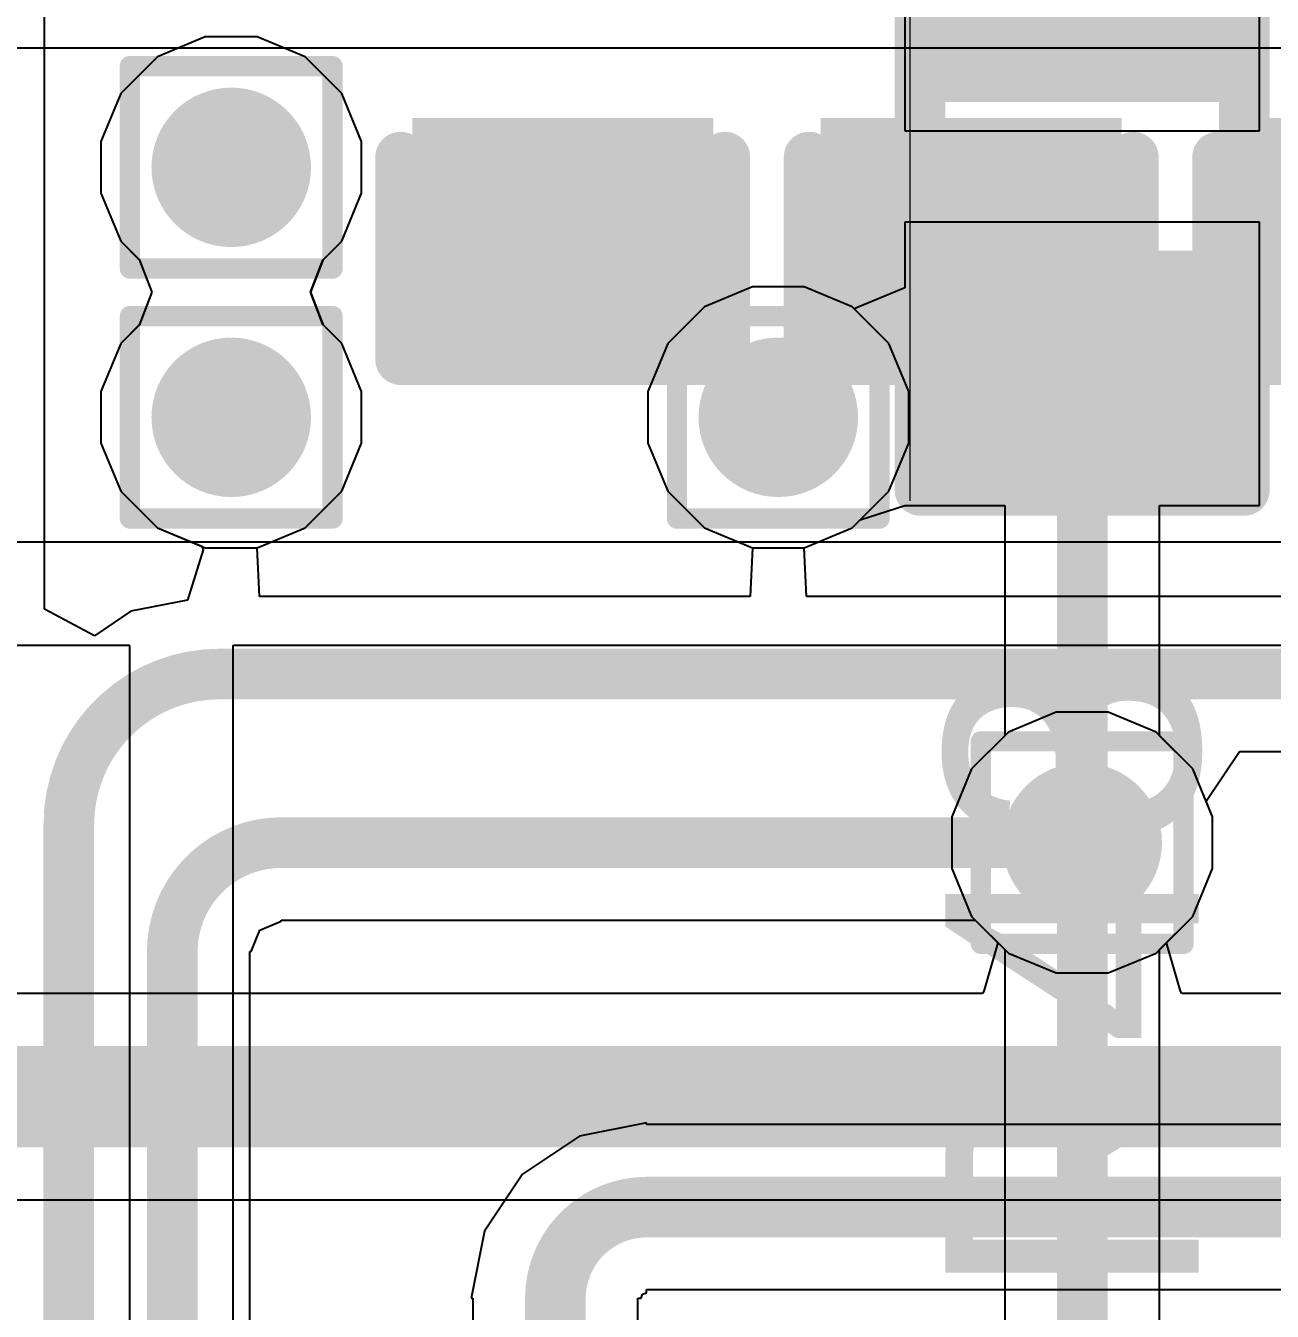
# Model space of a CAD drawing. Header units: inches. Extents: x -12 to 5355, y -7 to 5366.
# Drawn here: x 16.02 to 19.146, y 29.05 to 32.275 of the extents above; entities that cross this region are included whole.
import ezdxf

# ---------------------------------------------------------------- set-up
doc = ezdxf.new("R2010")
doc.units = ezdxf.units.IN
for name, color, linetype in [('BOTTOM LAYER', 5, 'Continuous'), ('Bottom Overlay', 54, 'Continuous'), ('Bottom Paste', 16, 'Continuous'), ('Bottom Solder', 6, 'Continuous'), ('Drill Drawing', 1, 'Continuous'), ('GROUND1', 16, 'Continuous'), ('GROUND2', 156, 'Continuous'), ('POWER', 76, 'Continuous'), ('SIGNAL', 90, 'Continuous'), ('TOP LAYER', 1, 'Continuous'), ('Top Overlay', 2, 'Continuous'), ('Top Paste', 8, 'Continuous'), ('Top Solder', 216, 'Continuous'), ('Via Holes', 16, 'Continuous')]:
    doc.layers.add(name, color=color, linetype=linetype)
doc.styles.add('Arial', font='', dxfattribs={"height": 0.2})
doc.styles.get('Arial').set_extended_font_data('Arial')

# ---------------------------------------------------------------- blocks, each defined once
blk = doc.blocks.new('R___0402_19')
at = {"layer": 'TOP LAYER'}
for points in [[(-0.6985, -0.3175), (-0.6985, 0.3175), (-0.2413, 0.3175), (-0.2413, -0.3175)], [(0.2413, -0.3175), (0.2413, 0.3175), (0.6985, 0.3175), (0.6985, -0.3175)]]:
    blk.add_hatch(color=1, dxfattribs=at).paths.add_polyline_path(points)
at = {"layer": 'Top Paste'}
for points in [[(-0.6985, -0.3175), (-0.6985, 0.3175), (-0.2413, 0.3175), (-0.2413, -0.3175)], [(0.2413, -0.3175), (0.2413, 0.3175), (0.6985, 0.3175), (0.6985, -0.3175)]]:
    blk.add_hatch(color=8, dxfattribs=at).paths.add_polyline_path(points)
at = {"layer": 'Top Solder'}
for points in [[(-0.7535, -0.3725), (-0.7535, 0.3725), (-0.1863, 0.3725), (-0.1863, -0.3725)], [(0.1863, -0.3725), (0.1863, 0.3725), (0.7535, 0.3725), (0.7535, -0.3725)]]:
    blk.add_hatch(color=216, dxfattribs=at).paths.add_polyline_path(points)
at = {"layer": 'Top Overlay'}
for points in [[(0.7874, 0.4064, 0.127, 0.127, 0), (-0.7874, 0.4064, 0.127, 0.127, 0)], [(-0.7874, -0.4064, 0.127, 0.127, 0), (-0.7874, 0.4064, 0.127, 0.127, 0)], [(0.7874, -0.4064, 0.127, 0.127, 0), (0.7874, 0.4064, 0.127, 0.127, 0)], [(0.7874, -0.4064, 0.127, 0.127, 0), (-0.7874, -0.4064, 0.127, 0.127, 0)], [(0.8128, -0.4318, 0.00323, 0.00323, 0), (-0.8128, -0.4318, 0.00323, 0.00323, 0)]]:
    blk.add_lwpolyline(points, format="xyseb", dxfattribs=at)
for points in [[(-0.8192, 0.4064, 0.0635, 0.0635, 1), (-0.7557, 0.4064, 0.0635, 0.0635, 1)], [(-0.8192, 0.4064, 0.0635, 0.0635, 1), (-0.7557, 0.4064, 0.0635, 0.0635, 1)], [(0.7556, 0.4064, 0.0635, 0.0635, 1), (0.8191, 0.4064, 0.0635, 0.0635, 1)], [(0.7556, 0.4064, 0.0635, 0.0635, 1), (0.8191, 0.4064, 0.0635, 0.0635, 1)], [(-0.8191, -0.4064, 0.0635, 0.0635, 1), (-0.7556, -0.4064, 0.0635, 0.0635, 1)], [(-0.8191, -0.4064, 0.0635, 0.0635, 1), (-0.7556, -0.4064, 0.0635, 0.0635, 1)], [(0.7556, -0.4064, 0.0635, 0.0635, 1), (0.8191, -0.4064, 0.0635, 0.0635, 1)], [(0.7556, -0.4064, 0.0635, 0.0635, 1), (0.8191, -0.4064, 0.0635, 0.0635, 1)], [(-0.8136, -0.4318, 0.00161, 0.00161, 1), (-0.812, -0.4318, 0.00161, 0.00161, 1)], [(0.812, -0.4318, 0.00161, 0.00161, 1), (0.8136, -0.4318, 0.00161, 0.00161, 1)]]:
    blk.add_lwpolyline(points, format="xyseb", close=True, dxfattribs=at)
blk = doc.blocks.new('C___0402_B_60')
at = {"layer": 'BOTTOM LAYER'}
for points in [[(-0.2413, 0.3175), (-0.2413, -0.3175), (-0.6985, -0.3175), (-0.6985, 0.3175)], [(0.6985, 0.3175), (0.6985, -0.3175), (0.2413, -0.3175), (0.2413, 0.3175)]]:
    blk.add_hatch(color=5, dxfattribs=at).paths.add_polyline_path(points)
at = {"layer": 'Bottom Paste'}
for points in [[(-0.2413, 0.3175), (-0.2413, -0.3175), (-0.6985, -0.3175), (-0.6985, 0.3175)], [(0.6985, 0.3175), (0.6985, -0.3175), (0.2413, -0.3175), (0.2413, 0.3175)]]:
    blk.add_hatch(color=16, dxfattribs=at).paths.add_polyline_path(points)
at = {"layer": 'Bottom Solder'}
for points in [[(-0.1813, 0.3775), (-0.1813, -0.3775), (-0.7585, -0.3775), (-0.7585, 0.3775)], [(0.7585, 0.3775), (0.7585, -0.3775), (0.1813, -0.3775), (0.1813, 0.3775)]]:
    blk.add_hatch(color=6, dxfattribs=at).paths.add_polyline_path(points)
at = {"layer": 'Bottom Overlay'}
for points in [[(-0.7874, 0.4064, 0.127, 0.127, 0), (-0.2794, 0.4064, 0.127, 0.127, 0)], [(-0.7874, -0.4064, 0.127, 0.127, 0), (-0.7874, 0.4064, 0.127, 0.127, 0)], [(0.7874, 0.4064, 0.127, 0.127, 0), (0.2794, 0.4064, 0.127, 0.127, 0)], [(0.7874, -0.4064, 0.127, 0.127, 0), (0.7874, 0.4064, 0.127, 0.127, 0)], [(-0.2794, -0.4064, 0.127, 0.127, 0), (-0.7874, -0.4064, 0.127, 0.127, 0)], [(0.2794, -0.4064, 0.127, 0.127, 0), (0.7874, -0.4064, 0.127, 0.127, 0)]]:
    blk.add_lwpolyline(points, format="xyseb", dxfattribs=at)
for points in [[(-0.8191, 0.4064, 0.0635, 0.0635, 1), (-0.7556, 0.4064, 0.0635, 0.0635, 1)], [(-0.8191, 0.4064, 0.0635, 0.0635, 1), (-0.7556, 0.4064, 0.0635, 0.0635, 1)], [(-0.3112, 0.4064, 0.0635, 0.0635, 1), (-0.2477, 0.4064, 0.0635, 0.0635, 1)], [(0.2477, 0.4064, 0.0635, 0.0635, 1), (0.3112, 0.4064, 0.0635, 0.0635, 1)], [(0.7556, 0.4064, 0.0635, 0.0635, 1), (0.8191, 0.4064, 0.0635, 0.0635, 1)], [(0.7556, 0.4064, 0.0635, 0.0635, 1), (0.8191, 0.4064, 0.0635, 0.0635, 1)], [(-0.8191, -0.4064, 0.0635, 0.0635, 1), (-0.7556, -0.4064, 0.0635, 0.0635, 1)], [(-0.8191, -0.4064, 0.0635, 0.0635, 1), (-0.7556, -0.4064, 0.0635, 0.0635, 1)], [(-0.3112, -0.4064, 0.0635, 0.0635, 1), (-0.2477, -0.4064, 0.0635, 0.0635, 1)], [(0.2477, -0.4064, 0.0635, 0.0635, 1), (0.3112, -0.4064, 0.0635, 0.0635, 1)], [(0.7556, -0.4064, 0.0635, 0.0635, 1), (0.8191, -0.4064, 0.0635, 0.0635, 1)], [(0.7556, -0.4064, 0.0635, 0.0635, 1), (0.8191, -0.4064, 0.0635, 0.0635, 1)]]:
    blk.add_lwpolyline(points, format="xyseb", close=True, dxfattribs=at)
blk = doc.blocks.new('C___0402_B_81')
at = {"layer": 'BOTTOM LAYER'}
for points in [[(-0.2413, 0.3175), (-0.2413, -0.3175), (-0.6985, -0.3175), (-0.6985, 0.3175)], [(0.6985, 0.3175), (0.6985, -0.3175), (0.2413, -0.3175), (0.2413, 0.3175)]]:
    blk.add_hatch(color=5, dxfattribs=at).paths.add_polyline_path(points)
at = {"layer": 'Bottom Paste'}
for points in [[(-0.2413, 0.3175), (-0.2413, -0.3175), (-0.6985, -0.3175), (-0.6985, 0.3175)], [(0.6985, 0.3175), (0.6985, -0.3175), (0.2413, -0.3175), (0.2413, 0.3175)]]:
    blk.add_hatch(color=16, dxfattribs=at).paths.add_polyline_path(points)
at = {"layer": 'Bottom Solder'}
for points in [[(-0.1813, 0.3775), (-0.1813, -0.3775), (-0.7585, -0.3775), (-0.7585, 0.3775)], [(0.7585, 0.3775), (0.7585, -0.3775), (0.1813, -0.3775), (0.1813, 0.3775)]]:
    blk.add_hatch(color=6, dxfattribs=at).paths.add_polyline_path(points)
at = {"layer": 'Bottom Overlay'}
for points in [[(-0.7874, -0.4064, 0.127, 0.127, 0), (-0.7874, 0.4064, 0.127, 0.127, 0)], [(-0.2794, 0.4064, 0.127, 0.127, 0), (-0.7874, 0.4064, 0.127, 0.127, 0)], [(0.2794, 0.4064, 0.127, 0.127, 0), (0.7874, 0.4064, 0.127, 0.127, 0)], [(0.7874, -0.4064, 0.127, 0.127, 0), (0.7874, 0.4064, 0.127, 0.127, 0)], [(-0.7874, -0.4064, 0.127, 0.127, 0), (-0.2794, -0.4064, 0.127, 0.127, 0)], [(0.7874, -0.4064, 0.127, 0.127, 0), (0.2794, -0.4064, 0.127, 0.127, 0)]]:
    blk.add_lwpolyline(points, format="xyseb", dxfattribs=at)
for points in [[(-0.8191, 0.4064, 0.0635, 0.0635, 1), (-0.7556, 0.4064, 0.0635, 0.0635, 1)], [(-0.8191, 0.4064, 0.0635, 0.0635, 1), (-0.7556, 0.4064, 0.0635, 0.0635, 1)], [(-0.3111, 0.4064, 0.0635, 0.0635, 1), (-0.2476, 0.4064, 0.0635, 0.0635, 1)], [(0.2476, 0.4064, 0.0635, 0.0635, 1), (0.3111, 0.4064, 0.0635, 0.0635, 1)], [(0.7556, 0.4064, 0.0635, 0.0635, 1), (0.8191, 0.4064, 0.0635, 0.0635, 1)], [(0.7556, 0.4064, 0.0635, 0.0635, 1), (0.8191, 0.4064, 0.0635, 0.0635, 1)], [(-0.8192, -0.4064, 0.0635, 0.0635, 1), (-0.7557, -0.4064, 0.0635, 0.0635, 1)], [(-0.8192, -0.4064, 0.0635, 0.0635, 1), (-0.7557, -0.4064, 0.0635, 0.0635, 1)], [(-0.3112, -0.4064, 0.0635, 0.0635, 1), (-0.2477, -0.4064, 0.0635, 0.0635, 1)], [(0.2477, -0.4064, 0.0635, 0.0635, 1), (0.3111, -0.4064, 0.0635, 0.0635, 1)], [(0.7557, -0.4064, 0.0635, 0.0635, 1), (0.8192, -0.4064, 0.0635, 0.0635, 1)], [(0.7557, -0.4064, 0.0635, 0.0635, 1), (0.8192, -0.4064, 0.0635, 0.0635, 1)]]:
    blk.add_lwpolyline(points, format="xyseb", close=True, dxfattribs=at)
blk = doc.blocks.new('C___0402_B_82')
at = {"layer": 'BOTTOM LAYER'}
for points in [[(-0.2413, 0.3175), (-0.2413, -0.3175), (-0.6985, -0.3175), (-0.6985, 0.3175)], [(0.6985, 0.3175), (0.6985, -0.3175), (0.2413, -0.3175), (0.2413, 0.3175)]]:
    blk.add_hatch(color=5, dxfattribs=at).paths.add_polyline_path(points)
at = {"layer": 'Bottom Paste'}
for points in [[(-0.2413, 0.3175), (-0.2413, -0.3175), (-0.6985, -0.3175), (-0.6985, 0.3175)], [(0.6985, 0.3175), (0.6985, -0.3175), (0.2413, -0.3175), (0.2413, 0.3175)]]:
    blk.add_hatch(color=16, dxfattribs=at).paths.add_polyline_path(points)
at = {"layer": 'Bottom Solder'}
for points in [[(-0.1813, 0.3775), (-0.1813, -0.3775), (-0.7585, -0.3775), (-0.7585, 0.3775)], [(0.7585, 0.3775), (0.7585, -0.3775), (0.1813, -0.3775), (0.1813, 0.3775)]]:
    blk.add_hatch(color=6, dxfattribs=at).paths.add_polyline_path(points)
at = {"layer": 'Bottom Overlay'}
for points in [[(-0.7874, -0.4064, 0.127, 0.127, 0), (-0.7874, 0.4064, 0.127, 0.127, 0)], [(-0.2794, 0.4064, 0.127, 0.127, 0), (-0.7874, 0.4064, 0.127, 0.127, 0)], [(0.7874, 0.4064, 0.127, 0.127, 0), (0.2794, 0.4064, 0.127, 0.127, 0)], [(0.7874, -0.4064, 0.127, 0.127, 0), (0.7874, 0.4064, 0.127, 0.127, 0)], [(-0.2794, -0.4064, 0.127, 0.127, 0), (-0.7874, -0.4064, 0.127, 0.127, 0)], [(0.7874, -0.4064, 0.127, 0.127, 0), (0.2794, -0.4064, 0.127, 0.127, 0)]]:
    blk.add_lwpolyline(points, format="xyseb", dxfattribs=at)
for points in [[(-0.8191, 0.4064, 0.0635, 0.0635, 1), (-0.7556, 0.4064, 0.0635, 0.0635, 1)], [(-0.8191, 0.4064, 0.0635, 0.0635, 1), (-0.7556, 0.4064, 0.0635, 0.0635, 1)], [(-0.3112, 0.4064, 0.0635, 0.0635, 1), (-0.2477, 0.4064, 0.0635, 0.0635, 1)], [(0.2477, 0.4064, 0.0635, 0.0635, 1), (0.3111, 0.4064, 0.0635, 0.0635, 1)], [(0.7556, 0.4064, 0.0635, 0.0635, 1), (0.8191, 0.4064, 0.0635, 0.0635, 1)], [(0.7556, 0.4064, 0.0635, 0.0635, 1), (0.8191, 0.4064, 0.0635, 0.0635, 1)], [(-0.8192, -0.4064, 0.0635, 0.0635, 1), (-0.7557, -0.4064, 0.0635, 0.0635, 1)], [(-0.8192, -0.4064, 0.0635, 0.0635, 1), (-0.7557, -0.4064, 0.0635, 0.0635, 1)], [(-0.3112, -0.4064, 0.0635, 0.0635, 1), (-0.2477, -0.4064, 0.0635, 0.0635, 1)], [(0.2477, -0.4064, 0.0635, 0.0635, 1), (0.3111, -0.4064, 0.0635, 0.0635, 1)], [(0.7557, -0.4064, 0.0635, 0.0635, 1), (0.8192, -0.4064, 0.0635, 0.0635, 1)], [(0.7557, -0.4064, 0.0635, 0.0635, 1), (0.8192, -0.4064, 0.0635, 0.0635, 1)]]:
    blk.add_lwpolyline(points, format="xyseb", close=True, dxfattribs=at)

msp = doc.modelspace()

# ---------------------------------------------------------------- hatches: boundary and pattern name
at = {"layer": 'BOTTOM LAYER'}
h = msp.add_hatch(color=5, dxfattribs=at)
edge = h.paths.add_edge_path()
edge.add_arc((16.5354, 31.9198), 0.2, 0, 360)
h = msp.add_hatch(color=5, dxfattribs=at)
edge = h.paths.add_edge_path()
edge.add_arc((16.5354, 31.2928), 0.2, 0, 360)
h = msp.add_hatch(color=5, dxfattribs=at)
edge = h.paths.add_edge_path()
edge.add_arc((17.907, 31.2928), 0.2, 0, 360)
h = msp.add_hatch(color=5, dxfattribs=at)
edge = h.paths.add_edge_path()
edge.add_arc((18.669, 30.226), 0.2, 0, 360)
at = {"layer": 'GROUND1'}
h = msp.add_hatch(color=16, dxfattribs=at)
edge = h.paths.add_edge_path()
edge.add_arc((16.5354, 31.9198), 0.2, 0, 360)
h = msp.add_hatch(color=16, dxfattribs=at)
edge = h.paths.add_edge_path()
edge.add_arc((16.5354, 31.2928), 0.2, 0, 360)
h = msp.add_hatch(color=16, dxfattribs=at)
edge = h.paths.add_edge_path()
edge.add_arc((17.907, 31.2928), 0.2, 0, 360)
h = msp.add_hatch(color=16, dxfattribs=at)
edge = h.paths.add_edge_path()
edge.add_arc((18.669, 30.226), 0.2, 0, 360)
at = {"layer": 'GROUND2'}
h = msp.add_hatch(color=156, dxfattribs=at)
edge = h.paths.add_edge_path()
edge.add_arc((16.5354, 31.9198), 0.2, 0, 360)
h = msp.add_hatch(color=156, dxfattribs=at)
edge = h.paths.add_edge_path()
edge.add_arc((16.5354, 31.2928), 0.2, 0, 360)
h = msp.add_hatch(color=156, dxfattribs=at)
edge = h.paths.add_edge_path()
edge.add_arc((17.907, 31.2928), 0.2, 0, 360)
h = msp.add_hatch(color=156, dxfattribs=at)
edge = h.paths.add_edge_path()
edge.add_arc((18.669, 30.226), 0.2, 0, 360)
at = {"layer": 'POWER'}
h = msp.add_hatch(color=76, dxfattribs=at)
edge = h.paths.add_edge_path()
edge.add_arc((16.5354, 31.9198), 0.2, 0, 360)
h = msp.add_hatch(color=76, dxfattribs=at)
edge = h.paths.add_edge_path()
edge.add_arc((16.5354, 31.2928), 0.2, 0, 360)
h = msp.add_hatch(color=76, dxfattribs=at)
edge = h.paths.add_edge_path()
edge.add_arc((17.907, 31.2928), 0.2, 0, 360)
h = msp.add_hatch(color=76, dxfattribs=at)
edge = h.paths.add_edge_path()
edge.add_arc((18.669, 30.226), 0.2, 0, 360)
at = {"layer": 'SIGNAL'}
h = msp.add_hatch(color=90, dxfattribs=at)
edge = h.paths.add_edge_path()
edge.add_arc((16.5354, 31.9198), 0.2, 0, 360)
h = msp.add_hatch(color=90, dxfattribs=at)
edge = h.paths.add_edge_path()
edge.add_arc((16.5354, 31.2928), 0.2, 0, 360)
h = msp.add_hatch(color=90, dxfattribs=at)
edge = h.paths.add_edge_path()
edge.add_arc((17.907, 31.2928), 0.2, 0, 360)
h = msp.add_hatch(color=90, dxfattribs=at)
edge = h.paths.add_edge_path()
edge.add_arc((18.669, 30.226), 0.2, 0, 360)
at = {"layer": 'TOP LAYER'}
h = msp.add_hatch(color=1, dxfattribs=at)
edge = h.paths.add_edge_path()
edge.add_arc((16.5354, 31.9198), 0.2, 0, 360)
h = msp.add_hatch(color=1, dxfattribs=at)
edge = h.paths.add_edge_path()
edge.add_arc((16.5354, 31.2928), 0.2, 0, 360)
h = msp.add_hatch(color=1, dxfattribs=at)
edge = h.paths.add_edge_path()
edge.add_arc((17.907, 31.2928), 0.2, 0, 360)
h = msp.add_hatch(color=1, dxfattribs=at)
edge = h.paths.add_edge_path()
edge.add_arc((18.669, 30.226), 0.2, 0, 360)
at = {"layer": 'Via Holes'}
h = msp.add_hatch(color=7, dxfattribs=at)
edge = h.paths.add_edge_path()
edge.add_arc((16.5354, 31.9198), 0.1, 0, 360)
h = msp.add_hatch(color=7, dxfattribs=at)
edge = h.paths.add_edge_path()
edge.add_arc((16.5354, 31.2928), 0.1, 0, 360)
h = msp.add_hatch(color=7, dxfattribs=at)
edge = h.paths.add_edge_path()
edge.add_arc((17.907, 31.2928), 0.1, 0, 360)
h = msp.add_hatch(color=7, dxfattribs=at)
edge = h.paths.add_edge_path()
edge.add_arc((18.669, 30.226), 0.1, 0, 360)

# ---------------------------------------------------------------- linework, layer by layer
at = {"layer": 'BOTTOM LAYER'}
for p, q in [((15.324, 32.22), (22.352, 32.22)), ((22.352, 30.98), (15.324, 30.98)), ((16.2814, 30.72), (15.324, 30.72)), ((16.2814, 24.9936), (16.2814, 30.72)), ((16.5404, 30.72), (16.5412, 30.721)), ((16.5404, 24.9936), (16.5404, 30.72)), ((16.5412, 30.721), (19.2158, 30.721)), ((18.604, 30.553), (18.4838, 30.5032)), ((18.734, 30.553), (18.604, 30.553)), ((18.8542, 30.5032), (18.734, 30.553)), ((18.4838, 30.5032), (18.3918, 30.4112)), ((18.9462, 30.4112), (18.8542, 30.5032)), ((18.3918, 30.4112), (18.342, 30.291)), ((18.996, 30.291), (18.9462, 30.4112)), ((18.342, 30.291), (18.342, 30.161)), ((18.996, 30.161), (18.996, 30.291)), ((18.342, 30.161), (18.3918, 30.0408)), ((18.9462, 30.0408), (18.996, 30.161)), ((18.3918, 30.0408), (18.4838, 29.9488)), ((18.8542, 29.9488), (18.9462, 30.0408)), ((18.4838, 29.9488), (18.604, 29.899)), ((18.734, 29.899), (18.8542, 29.9488)), ((18.604, 29.899), (18.734, 29.899)), ((17.5768, 29.5231), (17.4084, 29.4896)), ((17.5768, 29.5186), (17.5768, 29.5231)), ((25.6794, 29.5186), (17.5768, 29.5186)), ((17.4084, 29.4896), (17.2656, 29.3942)), ((17.2656, 29.3942), (17.1702, 29.2514)), ((17.1702, 29.2514), (17.1367, 29.083)), ((17.5628, 29.083), (17.5669, 29.0929)), ((17.5669, 29.0929), (17.5768, 29.097)), ((17.5768, 29.097), (17.5768, 29.1046)), ((17.5768, 29.1046), (19.5936, 29.1046)), ((17.1367, 29.083), (17.1412, 29.083)), ((17.1412, 29.083), (17.1412, 26.1381)), ((17.5552, 26.1381), (17.5552, 29.083)), ((17.5552, 29.083), (17.5628, 29.083))]:
    msp.add_line(p, q, dxfattribs=at)
for points in [[(17.3482, 29.083, 0.152, 0.152, -0.414214), (17.5768, 29.3116, 0.152, 0.152, 0)], [(17.5768, 29.3116, 0.152, 0.152, 0), (25.6794, 29.3116, 0.152, 0.152, 0)], [(17.3482, 25.8826, 0.152, 0.152, 0), (17.3482, 29.083, 0.152, 0.152, 0)]]:
    msp.add_lwpolyline(points, format="xyseb", dxfattribs=at)
for points in [[(17.5388, 29.3116, 0.076, 0.076, 1), (17.6148, 29.3116, 0.076, 0.076, 1)], [(17.5388, 29.3116, 0.076, 0.076, 1), (17.6148, 29.3116, 0.076, 0.076, 1)], [(17.3102, 29.083, 0.076, 0.076, 1), (17.3862, 29.083, 0.076, 0.076, 1)], [(17.3102, 29.083, 0.076, 0.076, 1), (17.3862, 29.083, 0.076, 0.076, 1)]]:
    msp.add_lwpolyline(points, format="xyseb", close=True, dxfattribs=at)
at = {"layer": 'Drill Drawing'}
for points in [[(16.2814, 32.1738, 0.0508, 0.0508, 0), (16.7894, 32.1738, 0.0508, 0.0508, 0)], [(16.2814, 31.6658, 0.0508, 0.0508, 0), (16.2814, 32.1738, 0.0508, 0.0508, 0)], [(16.7894, 31.6658, 0.0508, 0.0508, 0), (16.7894, 32.1738, 0.0508, 0.0508, 0)], [(16.2814, 31.6658, 0.0508, 0.0508, 0), (16.7894, 31.6658, 0.0508, 0.0508, 0)], [(16.2814, 31.5468, 0.0508, 0.0508, 0), (16.7894, 31.5468, 0.0508, 0.0508, 0)], [(16.2814, 31.0388, 0.0508, 0.0508, 0), (16.2814, 31.5468, 0.0508, 0.0508, 0)], [(16.7894, 31.0388, 0.0508, 0.0508, 0), (16.7894, 31.5468, 0.0508, 0.0508, 0)], [(17.653, 31.5468, 0.0508, 0.0508, 0), (18.161, 31.5468, 0.0508, 0.0508, 0)], [(17.653, 31.0388, 0.0508, 0.0508, 0), (17.653, 31.5468, 0.0508, 0.0508, 0)], [(18.161, 31.0388, 0.0508, 0.0508, 0), (18.161, 31.5468, 0.0508, 0.0508, 0)], [(16.2814, 31.0388, 0.0508, 0.0508, 0), (16.7894, 31.0388, 0.0508, 0.0508, 0)], [(17.653, 31.0388, 0.0508, 0.0508, 0), (18.161, 31.0388, 0.0508, 0.0508, 0)], [(18.415, 30.48, 0.0508, 0.0508, 0), (18.923, 30.48, 0.0508, 0.0508, 0)], [(18.415, 29.972, 0.0508, 0.0508, 0), (18.415, 30.48, 0.0508, 0.0508, 0)], [(18.923, 29.972, 0.0508, 0.0508, 0), (18.923, 30.48, 0.0508, 0.0508, 0)], [(18.415, 29.972, 0.0508, 0.0508, 0), (18.923, 29.972, 0.0508, 0.0508, 0)]]:
    msp.add_lwpolyline(points, format="xyseb", dxfattribs=at)
for points in [[(16.2687, 32.1738, 0.0254, 0.0254, 1), (16.2941, 32.1738, 0.0254, 0.0254, 1)], [(16.2687, 32.1738, 0.0254, 0.0254, 1), (16.2941, 32.1738, 0.0254, 0.0254, 1)], [(16.7767, 32.1738, 0.0254, 0.0254, 1), (16.8021, 32.1738, 0.0254, 0.0254, 1)], [(16.7767, 32.1738, 0.0254, 0.0254, 1), (16.8021, 32.1738, 0.0254, 0.0254, 1)], [(16.2687, 31.6658, 0.0254, 0.0254, 1), (16.2941, 31.6658, 0.0254, 0.0254, 1)], [(16.2687, 31.6658, 0.0254, 0.0254, 1), (16.2941, 31.6658, 0.0254, 0.0254, 1)], [(16.7767, 31.6658, 0.0254, 0.0254, 1), (16.8021, 31.6658, 0.0254, 0.0254, 1)], [(16.7767, 31.6658, 0.0254, 0.0254, 1), (16.8021, 31.6658, 0.0254, 0.0254, 1)], [(16.2687, 31.5468, 0.0254, 0.0254, 1), (16.2941, 31.5468, 0.0254, 0.0254, 1)], [(16.2687, 31.5468, 0.0254, 0.0254, 1), (16.2941, 31.5468, 0.0254, 0.0254, 1)], [(16.7767, 31.5468, 0.0254, 0.0254, 1), (16.8021, 31.5468, 0.0254, 0.0254, 1)], [(16.7767, 31.5468, 0.0254, 0.0254, 1), (16.8021, 31.5468, 0.0254, 0.0254, 1)], [(17.6403, 31.5468, 0.0254, 0.0254, 1), (17.6657, 31.5468, 0.0254, 0.0254, 1)], [(17.6403, 31.5468, 0.0254, 0.0254, 1), (17.6657, 31.5468, 0.0254, 0.0254, 1)], [(18.1483, 31.5468, 0.0254, 0.0254, 1), (18.1737, 31.5468, 0.0254, 0.0254, 1)], [(18.1483, 31.5468, 0.0254, 0.0254, 1), (18.1737, 31.5468, 0.0254, 0.0254, 1)], [(16.2687, 31.0388, 0.0254, 0.0254, 1), (16.2941, 31.0388, 0.0254, 0.0254, 1)], [(16.2687, 31.0388, 0.0254, 0.0254, 1), (16.2941, 31.0388, 0.0254, 0.0254, 1)], [(16.7767, 31.0388, 0.0254, 0.0254, 1), (16.8021, 31.0388, 0.0254, 0.0254, 1)], [(16.7767, 31.0388, 0.0254, 0.0254, 1), (16.8021, 31.0388, 0.0254, 0.0254, 1)], [(17.6403, 31.0388, 0.0254, 0.0254, 1), (17.6657, 31.0388, 0.0254, 0.0254, 1)], [(17.6403, 31.0388, 0.0254, 0.0254, 1), (17.6657, 31.0388, 0.0254, 0.0254, 1)], [(18.1483, 31.0388, 0.0254, 0.0254, 1), (18.1737, 31.0388, 0.0254, 0.0254, 1)], [(18.1483, 31.0388, 0.0254, 0.0254, 1), (18.1737, 31.0388, 0.0254, 0.0254, 1)], [(18.4023, 30.48, 0.0254, 0.0254, 1), (18.4277, 30.48, 0.0254, 0.0254, 1)], [(18.4023, 30.48, 0.0254, 0.0254, 1), (18.4277, 30.48, 0.0254, 0.0254, 1)], [(18.9103, 30.48, 0.0254, 0.0254, 1), (18.9357, 30.48, 0.0254, 0.0254, 1)], [(18.9103, 30.48, 0.0254, 0.0254, 1), (18.9357, 30.48, 0.0254, 0.0254, 1)], [(18.4023, 29.972, 0.0254, 0.0254, 1), (18.4277, 29.972, 0.0254, 0.0254, 1)], [(18.4023, 29.972, 0.0254, 0.0254, 1), (18.4277, 29.972, 0.0254, 0.0254, 1)], [(18.9103, 29.972, 0.0254, 0.0254, 1), (18.9357, 29.972, 0.0254, 0.0254, 1)], [(18.9103, 29.972, 0.0254, 0.0254, 1), (18.9357, 29.972, 0.0254, 0.0254, 1)]]:
    msp.add_lwpolyline(points, format="xyseb", close=True, dxfattribs=at)
at = {"layer": 'GROUND1'}
for p, q in [((16.4704, 32.2468), (16.3502, 32.197)), ((16.6004, 32.2468), (16.4704, 32.2468)), ((16.7206, 32.197), (16.6004, 32.2468)), ((16.3502, 32.197), (16.2582, 32.105)), ((16.8126, 32.105), (16.7206, 32.197)), ((16.2582, 32.105), (16.2084, 31.9848)), ((16.8624, 31.9848), (16.8126, 32.105)), ((16.2084, 31.9848), (16.2084, 31.8548)), ((16.8624, 31.8548), (16.8624, 31.9848)), ((16.2084, 31.8548), (16.2582, 31.7346)), ((16.8126, 31.7346), (16.8624, 31.8548)), ((16.2582, 31.7346), (16.3043, 31.6885)), ((16.7665, 31.6885), (16.8126, 31.7346)), ((16.3043, 31.6885), (16.3361, 31.6063)), ((16.7347, 31.6063), (16.7665, 31.6885)), ((16.3361, 31.6063), (16.3043, 31.5241)), ((16.7665, 31.5241), (16.7347, 31.6063)), ((17.842, 31.6198), (17.7218, 31.57)), ((17.972, 31.6198), (17.842, 31.6198)), ((18.0922, 31.57), (17.972, 31.6198)), ((17.7218, 31.57), (17.6298, 31.478)), ((18.1842, 31.478), (18.0922, 31.57)), ((16.3043, 31.5241), (16.2582, 31.478)), ((16.8126, 31.478), (16.7665, 31.5241)), ((16.2582, 31.478), (16.2084, 31.3578)), ((16.8624, 31.3578), (16.8126, 31.478)), ((17.6298, 31.478), (17.58, 31.3578)), ((18.234, 31.3578), (18.1842, 31.478)), ((16.2084, 31.3578), (16.2084, 31.2278)), ((16.8624, 31.2278), (16.8624, 31.3578)), ((17.58, 31.3578), (17.58, 31.2278)), ((18.234, 31.2278), (18.234, 31.3578)), ((16.2084, 31.2278), (16.2582, 31.1076)), ((16.8126, 31.1076), (16.8624, 31.2278)), ((17.58, 31.2278), (17.6298, 31.1076)), ((18.1842, 31.1076), (18.234, 31.2278)), ((16.2582, 31.1076), (16.3502, 31.0156)), ((16.7206, 31.0156), (16.8126, 31.1076)), ((17.6298, 31.1076), (17.7218, 31.0156)), ((18.0922, 31.0156), (18.1842, 31.1076)), ((16.3502, 31.0156), (16.4704, 30.9658)), ((16.6004, 30.9658), (16.7206, 31.0156)), ((17.7218, 31.0156), (17.842, 30.9658)), ((17.972, 30.9658), (18.0922, 31.0156)), ((16.4704, 30.9658), (16.6004, 30.9658)), ((17.842, 30.9658), (17.972, 30.9658)), ((18.604, 30.553), (18.4838, 30.5032)), ((18.734, 30.553), (18.604, 30.553)), ((18.8542, 30.5032), (18.734, 30.553)), ((18.4838, 30.5032), (18.3918, 30.4112)), ((18.9462, 30.4112), (18.8542, 30.5032)), ((18.3918, 30.4112), (18.342, 30.291)), ((18.996, 30.291), (18.9462, 30.4112)), ((18.342, 30.291), (18.342, 30.161)), ((18.996, 30.161), (18.996, 30.291)), ((18.342, 30.161), (18.3918, 30.0408)), ((18.9462, 30.0408), (18.996, 30.161)), ((18.3918, 30.0408), (18.4838, 29.9488)), ((18.8542, 29.9488), (18.9462, 30.0408)), ((18.4838, 29.9488), (18.604, 29.899)), ((18.734, 29.899), (18.8542, 29.9488)), ((18.604, 29.899), (18.734, 29.899))]:
    msp.add_line(p, q, dxfattribs=at)
at = {"layer": 'GROUND2'}
for p, q in [((16.4704, 32.2468), (16.3502, 32.197)), ((16.6004, 32.2468), (16.4704, 32.2468)), ((16.7206, 32.197), (16.6004, 32.2468)), ((16.3502, 32.197), (16.2582, 32.105)), ((16.8126, 32.105), (16.7206, 32.197)), ((16.2582, 32.105), (16.2084, 31.9848)), ((16.8624, 31.9848), (16.8126, 32.105)), ((16.2084, 31.9848), (16.2084, 31.8548)), ((16.8624, 31.8548), (16.8624, 31.9848)), ((16.2084, 31.8548), (16.2582, 31.7346)), ((16.8126, 31.7346), (16.8624, 31.8548)), ((16.2582, 31.7346), (16.3058, 31.6869)), ((16.765, 31.6869), (16.8126, 31.7346)), ((16.3058, 31.6869), (16.3364, 31.6063)), ((16.7344, 31.6063), (16.765, 31.6869)), ((16.3364, 31.6063), (16.3058, 31.5257)), ((16.765, 31.5257), (16.7344, 31.6063)), ((17.842, 31.6198), (17.7218, 31.57)), ((17.972, 31.6198), (17.842, 31.6198)), ((18.0922, 31.57), (17.972, 31.6198)), ((17.7218, 31.57), (17.6298, 31.478)), ((18.1842, 31.478), (18.0922, 31.57)), ((16.3058, 31.5257), (16.2582, 31.478)), ((16.8126, 31.478), (16.765, 31.5257)), ((16.2582, 31.478), (16.2084, 31.3578)), ((16.8624, 31.3578), (16.8126, 31.478)), ((17.6298, 31.478), (17.58, 31.3578)), ((18.234, 31.3578), (18.1842, 31.478)), ((16.2084, 31.3578), (16.2084, 31.2278)), ((16.8624, 31.2278), (16.8624, 31.3578)), ((17.58, 31.3578), (17.58, 31.2278)), ((18.234, 31.2278), (18.234, 31.3578)), ((16.2084, 31.2278), (16.2582, 31.1076)), ((16.8126, 31.1076), (16.8624, 31.2278)), ((17.58, 31.2278), (17.6298, 31.1076)), ((18.1842, 31.1076), (18.234, 31.2278)), ((16.2582, 31.1076), (16.3502, 31.0156)), ((16.7206, 31.0156), (16.8126, 31.1076)), ((17.6298, 31.1076), (17.7218, 31.0156)), ((18.0922, 31.0156), (18.1842, 31.1076)), ((16.3502, 31.0156), (16.4704, 30.9658)), ((16.6004, 30.9658), (16.7206, 31.0156)), ((17.7218, 31.0156), (17.842, 30.9658)), ((17.972, 30.9658), (18.0922, 31.0156)), ((16.4704, 30.9658), (16.6004, 30.9658)), ((17.842, 30.9658), (17.972, 30.9658)), ((18.604, 30.553), (18.4838, 30.5032)), ((18.734, 30.553), (18.604, 30.553)), ((18.8542, 30.5032), (18.734, 30.553)), ((18.4838, 30.5032), (18.3918, 30.4112)), ((18.9462, 30.4112), (18.8542, 30.5032)), ((18.3918, 30.4112), (18.342, 30.291)), ((18.996, 30.291), (18.9462, 30.4112)), ((18.342, 30.291), (18.342, 30.161)), ((18.996, 30.161), (18.996, 30.291)), ((18.342, 30.161), (18.3918, 30.0408)), ((18.9462, 30.0408), (18.996, 30.161)), ((18.3918, 30.0408), (18.4838, 29.9488)), ((18.8542, 29.9488), (18.9462, 30.0408)), ((18.4838, 29.9488), (18.604, 29.899)), ((18.734, 29.899), (18.8542, 29.9488)), ((18.604, 29.899), (18.734, 29.899))]:
    msp.add_line(p, q, dxfattribs=at)
at = {"layer": 'POWER'}
for p, q in [((18.604, 30.553), (18.4838, 30.5032)), ((18.734, 30.553), (18.604, 30.553)), ((18.8542, 30.5032), (18.734, 30.553)), ((18.4838, 30.5032), (18.3918, 30.4112)), ((18.9462, 30.4112), (18.8542, 30.5032)), ((18.3918, 30.4112), (18.342, 30.291)), ((18.996, 30.291), (18.9462, 30.4112)), ((18.342, 30.291), (18.342, 30.161)), ((18.996, 30.161), (18.996, 30.291)), ((18.342, 30.161), (18.3918, 30.0408)), ((18.9462, 30.0408), (18.996, 30.161)), ((18.3918, 30.0408), (18.4838, 29.9488)), ((18.8542, 29.9488), (18.9462, 30.0408)), ((18.4838, 29.9488), (18.604, 29.899)), ((18.734, 29.899), (18.8542, 29.9488)), ((18.604, 29.899), (18.734, 29.899))]:
    msp.add_line(p, q, dxfattribs=at)
at = {"layer": 'SIGNAL'}
for p, q in [((16.0672, 30.8117), (16.0672, 38.1023)), ((16.4704, 32.2468), (16.3502, 32.197)), ((16.6004, 32.2468), (16.4704, 32.2468)), ((16.7206, 32.197), (16.6004, 32.2468)), ((16.3502, 32.197), (16.2582, 32.105)), ((16.8126, 32.105), (16.7206, 32.197)), ((16.2582, 32.105), (16.2084, 31.9848)), ((16.8624, 31.9848), (16.8126, 32.105)), ((16.2084, 31.9848), (16.2084, 31.8548)), ((16.8624, 31.8548), (16.8624, 31.9848)), ((16.2084, 31.8548), (16.2582, 31.7346)), ((16.8126, 31.7346), (16.8624, 31.8548)), ((16.2582, 31.7346), (16.3058, 31.6869)), ((16.765, 31.6869), (16.8126, 31.7346)), ((16.3058, 31.6869), (16.3364, 31.6063)), ((16.7344, 31.6063), (16.765, 31.6869)), ((16.3364, 31.6063), (16.3058, 31.5257)), ((16.765, 31.5257), (16.7344, 31.6063)), ((17.842, 31.6198), (17.7218, 31.57)), ((17.972, 31.6198), (17.842, 31.6198)), ((18.0922, 31.57), (17.972, 31.6198)), ((17.7218, 31.57), (17.6298, 31.478)), ((18.1842, 31.478), (18.0922, 31.57)), ((16.3058, 31.5257), (16.2582, 31.478)), ((16.8126, 31.478), (16.765, 31.5257)), ((16.2582, 31.478), (16.2084, 31.3578)), ((16.8624, 31.3578), (16.8126, 31.478)), ((17.6298, 31.478), (17.58, 31.3578)), ((18.234, 31.3578), (18.1842, 31.478)), ((16.2084, 31.3578), (16.2084, 31.2278)), ((16.8624, 31.2278), (16.8624, 31.3578)), ((17.58, 31.3578), (17.58, 31.2278)), ((18.234, 31.2278), (18.234, 31.3578)), ((16.2084, 31.2278), (16.2582, 31.1076)), ((16.8126, 31.1076), (16.8624, 31.2278)), ((17.58, 31.2278), (17.6298, 31.1076)), ((18.1842, 31.1076), (18.234, 31.2278)), ((16.2582, 31.1076), (16.3502, 31.0156)), ((16.7206, 31.0156), (16.8126, 31.1076)), ((17.6298, 31.1076), (17.7218, 31.0156)), ((18.0922, 31.0156), (18.1842, 31.1076)), ((16.3502, 31.0156), (16.4621, 30.9692)), ((16.6004, 30.9658), (16.7206, 31.0156)), ((17.7218, 31.0156), (17.842, 30.9658)), ((17.972, 30.9658), (18.0922, 31.0156)), ((16.4653, 30.9605), (16.4255, 30.8345)), ((16.4621, 30.9692), (16.4653, 30.9605)), ((16.6059, 30.8431), (16.6004, 30.9658)), ((17.842, 30.9658), (17.8365, 30.8431)), ((17.9775, 30.8431), (17.972, 30.9658)), ((16.4255, 30.8345), (16.2841, 30.8064)), ((17.8365, 30.8431), (16.6059, 30.8431)), ((19.2793, 30.8431), (17.9775, 30.8431)), ((16.1922, 30.7449), (16.0672, 30.8117)), ((16.2841, 30.8064), (16.1922, 30.7449)), ((18.98, 30.3296), (19.0636, 30.4546)), ((19.0636, 30.4546), (19.2793, 30.4546)), ((18.996, 30.291), (18.98, 30.3296)), ((18.996, 30.161), (18.996, 30.291)), ((18.9462, 30.0408), (18.996, 30.161)), ((16.6073, 30.0063), (16.661, 30.0286)), ((16.661, 30.0286), (16.661, 30.0318)), ((16.661, 30.0318), (18.4008, 30.0318)), ((18.4008, 30.0318), (18.4748, 29.9578)), ((18.8632, 29.9578), (18.9462, 30.0408)), ((16.585, 29.9526), (16.6073, 30.0063)), ((16.5818, 24.4709), (16.5818, 29.9526)), ((16.5818, 29.9526), (16.585, 29.9526)), ((18.4748, 29.9578), (18.4748, 24.765)), ((18.8632, 24.765), (18.8632, 29.9578))]:
    msp.add_line(p, q, dxfattribs=at)
for points in [[(16.1282, 30.2713, 0.127, 0.127, -0.414214), (16.5057, 30.6488, 0.127, 0.127, 0)], [(16.5057, 30.6488, 0.127, 0.127, 0), (19.5476, 30.6488, 0.127, 0.127, 0)], [(16.1282, 24.5864, 0.127, 0.127, 0), (16.1282, 30.2713, 0.127, 0.127, 0)], [(16.3876, 29.9526, 0.127, 0.127, -0.414214), (16.661, 30.226, 0.127, 0.127, 0)], [(16.661, 30.226, 0.127, 0.127, 0), (18.669, 30.226, 0.127, 0.127, 0)], [(18.669, 24.765, 0.127, 0.127, 0), (18.669, 30.226, 0.127, 0.127, 0)], [(16.3876, 24.4709, 0.127, 0.127, 0), (16.3876, 29.9526, 0.127, 0.127, 0)]]:
    msp.add_lwpolyline(points, format="xyseb", dxfattribs=at)
for points in [[(16.474, 30.6488, 0.0635, 0.0635, 1), (16.5375, 30.6488, 0.0635, 0.0635, 1)], [(16.474, 30.6488, 0.0635, 0.0635, 1), (16.5375, 30.6488, 0.0635, 0.0635, 1)], [(16.0965, 30.2713, 0.0635, 0.0635, 1), (16.16, 30.2713, 0.0635, 0.0635, 1)], [(16.0965, 30.2713, 0.0635, 0.0635, 1), (16.16, 30.2713, 0.0635, 0.0635, 1)], [(16.6293, 30.226, 0.0635, 0.0635, 1), (16.6928, 30.226, 0.0635, 0.0635, 1)], [(16.6293, 30.226, 0.0635, 0.0635, 1), (16.6928, 30.226, 0.0635, 0.0635, 1)], [(18.6373, 30.226, 0.0635, 0.0635, 1), (18.7007, 30.226, 0.0635, 0.0635, 1)], [(18.6373, 30.226, 0.0635, 0.0635, 1), (18.7007, 30.226, 0.0635, 0.0635, 1)], [(16.3558, 29.9526, 0.0635, 0.0635, 1), (16.4193, 29.9526, 0.0635, 0.0635, 1)], [(16.3558, 29.9526, 0.0635, 0.0635, 1), (16.4193, 29.9526, 0.0635, 0.0635, 1)]]:
    msp.add_lwpolyline(points, format="xyseb", close=True, dxfattribs=at)
at = {"layer": 'TOP LAYER'}
for p, q in [((18.2245, 32.7225), (18.2245, 32.0113)), ((19.1135, 32.0113), (19.1135, 32.7225)), ((16.4704, 32.2468), (16.3502, 32.197)), ((16.6004, 32.2468), (16.4704, 32.2468)), ((16.7206, 32.197), (16.6004, 32.2468)), ((16.3502, 32.197), (16.2582, 32.105)), ((16.8126, 32.105), (16.7206, 32.197)), ((16.2582, 32.105), (16.2084, 31.9848)), ((16.8624, 31.9848), (16.8126, 32.105)), ((18.2245, 32.0113), (19.1135, 32.0113)), ((16.2084, 31.9848), (16.2084, 31.8548)), ((16.8624, 31.8548), (16.8624, 31.9848)), ((16.2084, 31.8548), (16.2582, 31.7346)), ((16.8126, 31.7346), (16.8624, 31.8548)), ((19.1135, 31.7827), (18.2245, 31.7827)), ((18.2245, 31.7827), (18.2245, 31.6174)), ((19.1135, 31.0715), (19.1135, 31.7827)), ((16.2582, 31.7346), (16.3043, 31.6885)), ((16.7665, 31.6885), (16.8126, 31.7346)), ((16.3043, 31.6885), (16.3361, 31.6063)), ((16.7347, 31.6063), (16.7665, 31.6885)), ((16.3361, 31.6063), (16.3043, 31.5241)), ((16.7665, 31.5241), (16.7347, 31.6063)), ((17.842, 31.6198), (17.7218, 31.57)), ((17.972, 31.6198), (17.842, 31.6198)), ((18.0922, 31.57), (17.972, 31.6198)), ((18.2245, 31.6174), (18.0975, 31.5647)), ((17.7218, 31.57), (17.6298, 31.478)), ((18.0975, 31.5647), (18.0922, 31.57)), ((16.3043, 31.5241), (16.2582, 31.478)), ((16.8126, 31.478), (16.7665, 31.5241)), ((16.2582, 31.478), (16.2084, 31.3578)), ((16.8624, 31.3578), (16.8126, 31.478)), ((17.6298, 31.478), (17.58, 31.3578)), ((16.2084, 31.3578), (16.2084, 31.2278)), ((16.8624, 31.2278), (16.8624, 31.3578)), ((17.58, 31.3578), (17.58, 31.2278)), ((16.2084, 31.2278), (16.2582, 31.1076)), ((16.8126, 31.1076), (16.8624, 31.2278)), ((17.58, 31.2278), (17.6298, 31.1076)), ((16.2582, 31.1076), (16.3502, 31.0156)), ((16.7206, 31.0156), (16.8126, 31.1076)), ((17.6298, 31.1076), (17.7218, 31.0156)), ((18.1123, 31.0357), (18.2245, 31.0714)), ((18.2245, 31.0714), (18.2245, 31.0715)), ((18.2245, 31.0715), (18.4748, 31.0715)), ((18.2245, 31.0714), (18.2245, 31.0714)), ((18.2245, 31.0714), (18.2245, 31.0714)), ((18.4748, 31.0715), (18.4748, 30.4942)), ((18.8632, 30.4942), (18.8632, 31.0715)), ((18.8632, 31.0715), (19.1135, 31.0715)), ((18.0922, 31.0156), (18.1123, 31.0357)), ((16.3502, 31.0156), (16.4704, 30.9658)), ((16.6004, 30.9658), (16.7206, 31.0156)), ((17.7218, 31.0156), (17.842, 30.9658)), ((17.972, 30.9658), (18.0922, 31.0156)), ((16.4704, 30.9658), (16.6004, 30.9658)), ((17.842, 30.9658), (17.972, 30.9658)), ((18.4748, 30.4942), (18.3918, 30.4112)), ((18.9462, 30.4112), (18.8632, 30.4942)), ((18.3918, 30.4112), (18.342, 30.291)), ((18.996, 30.291), (18.9462, 30.4112)), ((18.342, 30.291), (18.342, 30.161)), ((18.996, 30.161), (18.996, 30.291)), ((18.342, 30.161), (18.3918, 30.0408)), ((18.9462, 30.0408), (18.996, 30.161)), ((18.3918, 30.0408), (18.4577, 29.9748)), ((18.8803, 29.9748), (18.9462, 30.0408)), ((18.4577, 29.9748), (18.4226, 29.8537)), ((18.9154, 29.8537), (18.8803, 29.9748)), ((18.4188, 29.8478), (12.4241, 29.8478)), ((18.4226, 29.8537), (18.4188, 29.8478)), ((18.9192, 29.8478), (18.9154, 29.8537)), ((32.7173, 29.8478), (18.9192, 29.8478)), ((12.4241, 29.3299), (32.7173, 29.3299))]:
    msp.add_line(p, q, dxfattribs=at)
for points in [[(18.669, 30.226, 0.127, 0.127, 0), (18.669, 31.4271, 0.127, 0.127, 0)], [(12.4241, 29.5889, 0.254, 0.254, 0), (32.7173, 29.5889, 0.254, 0.254, 0)]]:
    msp.add_lwpolyline(points, format="xyseb", dxfattribs=at)
for points in [[(18.6373, 31.4271, 0.0635, 0.0635, 1), (18.7007, 31.4271, 0.0635, 0.0635, 1)], [(18.6373, 30.226, 0.0635, 0.0635, 1), (18.7007, 30.226, 0.0635, 0.0635, 1)]]:
    msp.add_lwpolyline(points, format="xyseb", close=True, dxfattribs=at)

# ---------------------------------------------------------------- block references
at = {"rotation": 270}
for name, p in [('C___0402_B_82', (17.3666, 32.2249)), ('C___0402_B_81', (18.3907, 32.2249)), ('C___0402_B_60', (19.4148, 32.2249)), ('R___0402_19', (18.669, 31.897))]:
    msp.add_blockref(name, p, dxfattribs=at)

# ---------------------------------------------------------------- texts
at = {"layer": 'Top Overlay', "style": 'Arial'}
msp.add_text('R43', height=0.635, rotation=90, dxfattribs=at).set_placement((18.961, 29.0748))

doc.saveas('drawing.dxf')
